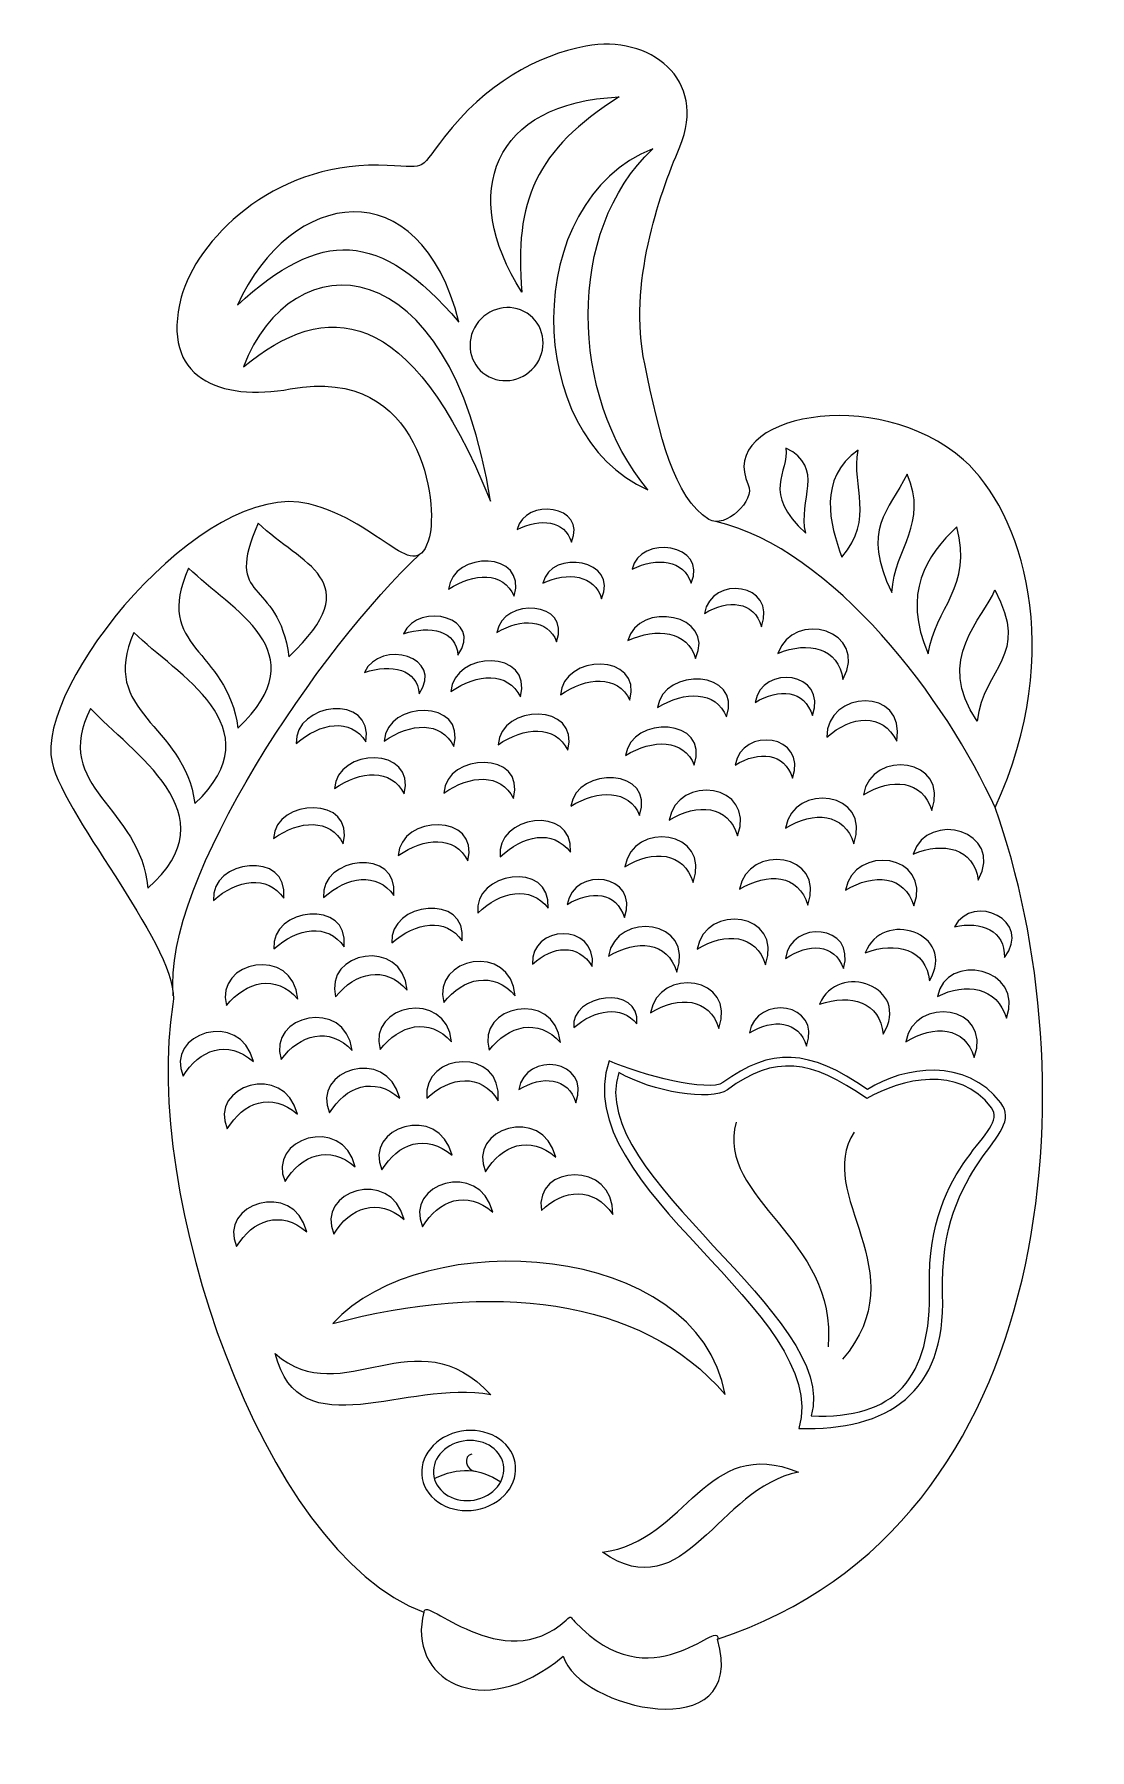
# Model space of a CAD drawing. Header units: millimetres. Extents: x -140 to 62, y -123 to 206.
import ezdxf

# ---------------------------------------------------------------- set-up
doc = ezdxf.new("R2010")
doc.units = ezdxf.units.MM
doc.header["$MEASUREMENT"] = 0
doc.layers.add('layer 1', color=7, linetype='Continuous')

msp = doc.modelspace()

# ---------------------------------------------------------------- linework, layer by layer
at = {"layer": 'layer 1', "color": 250, "lineweight": 9}
for points, knots in [([(-22.7841, 142.8984), (-19.9358, 129.2132), (-17.2045, 117.1948), (-10.483, 113.1041), (-10.483, 113.1041), (-7.3433, 111.1931), (-1.5208, 116.802), (-2.9359, 119.755), (-2.9359, 119.755), (-9.2541, 132.9403), (21.7757, 139.2084), (38.3179, 124.5043), (38.3179, 124.5043), (49.3336, 114.7125), (58.267, 88.1513), (44.34, 57.9117), (44.34, 57.9117), (62.4661, 7.148), (57.708, -79.5626), (-8.8439, -101.4146), (-8.8439, -101.4146), (-2.7345, -122.5849), (-35.6, -114.7073), (-38.3881, -104.6724), (-38.3881, -104.6724), (-54.3184, -117.943), (-68.4157, -108.6559), (-65.0907, -96.2533), (-65.0907, -96.2533), (-96.2724, -84.654), (-119.1182, -15.4037), (-113.179, 20.2604), (-113.179, 20.2604), (-111.4881, 30.4145), (-133.7986, 55.6238), (-136.3287, 66.5733), (-136.3287, 66.5733), (-139.7247, 81.2722), (-107.4151, 121.0923), (-87.1212, 116.0799), (-87.1212, 116.0799), (-72.9231, 112.573), (-66.6818, 99.8383), (-64.0163, 109.786), (-64.0163, 109.786), (-62.4725, 115.5481), (-64.9429, 142.7767), (-90.6936, 138.0925), (-90.6936, 138.0925), (-103.9947, 135.6729), (-115.7245, 140.1189), (-111.5576, 155.6694), (-111.5576, 155.6694), (-108.6619, 166.4771), (-94.296, 181.3017), (-73.8138, 180.9681), (-73.8138, 180.9681), (-64.0206, 180.8086), (-66.7471, 179.1007), (-61.1598, 186.3669), (-61.1598, 186.3669), (-53.456, 196.3859), (-43.3216, 202.0702), (-34.0334, 203.785), (-34.0334, 203.785), (-21.8193, 206.0401), (-10.6123, 197.4308), (-16.0696, 184.4689), (-16.0696, 184.4689), (-20.0948, 174.9095), (-25.9862, 158.2828), (-22.7841, 142.8984)], [0, 0, 0, 0, 0.05555556, 0.05555556, 0.05555556, 0.05555556, 0.11111111, 0.11111111, 0.11111111, 0.11111111, 0.16666667, 0.16666667, 0.16666667, 0.16666667, 0.22222222, 0.22222222, 0.22222222, 0.22222222, 0.27777778, 0.27777778, 0.27777778, 0.27777778, 0.33333333, 0.33333333, 0.33333333, 0.33333333, 0.38888889, 0.38888889, 0.38888889, 0.38888889, 0.44444444, 0.44444444, 0.44444444, 0.44444444, 0.5, 0.5, 0.5, 0.5, 0.55555556, 0.55555556, 0.55555556, 0.55555556, 0.61111111, 0.61111111, 0.61111111, 0.61111111, 0.66666667, 0.66666667, 0.66666667, 0.66666667, 0.72222222, 0.72222222, 0.72222222, 0.72222222, 0.77777778, 0.77777778, 0.77777778, 0.77777778, 0.83333333, 0.83333333, 0.83333333, 0.83333333, 0.88888889, 0.88888889, 0.88888889, 0.88888889, 0.94444444, 0.94444444, 0.94444444, 0.94444444, 1, 1, 1, 1]), ([(-45.3033, 152.6025), (-42.1109, 150.5299), (-41.2896, 146.2028), (-43.469, 142.9394), (-43.469, 142.9394), (-45.6481, 139.6764), (-50.0042, 138.7106), (-53.1965, 140.7832), (-53.1965, 140.7832), (-56.3888, 142.8557), (-57.2102, 147.1828), (-55.0311, 150.4458), (-55.0311, 150.4458), (-52.8517, 153.7092), (-48.4956, 154.675), (-45.3033, 152.6025)], [0, 0, 0, 0, 0.25, 0.25, 0.25, 0.25, 0.5, 0.5, 0.5, 0.5, 0.75, 0.75, 0.75, 0.75, 1, 1, 1, 1])]:
    msp.add_open_spline(points, degree=3, knots=knots, dxfattribs=at)
at = {"layer": 'layer 1', "color": 22, "lineweight": 9}
for points, knots in [([(-46.3293, 156.6198), (-47.8017, 174.0817), (-43.6662, 183.9264), (-27.6983, 194.0368), (-27.6983, 194.0368), (-51.8519, 193.0277), (-58.4356, 175.7218), (-46.3293, 156.6198)], [0, 0, 0, 0, 0.5, 0.5, 0.5, 0.5, 1, 1, 1, 1]), ([(-22.1913, 118.7804), (-46.2023, 129.2826), (-46.6273, 174.1284), (-21.24, 184.099), (-21.24, 184.099), (-38.0266, 168.4027), (-37.1674, 136.7546), (-22.1913, 118.7804)], [0, 0, 0, 0, 0.5, 0.5, 0.5, 0.5, 1, 1, 1, 1]), ([(-58.3661, 150.906), (-73.6677, 168.7205), (-84.8232, 168.8426), (-100.7948, 154.1698), (-100.7948, 154.1698), (-90.7468, 176.4634), (-65.8884, 180.5808), (-58.3661, 150.906)], [0, 0, 0, 0, 0.5, 0.5, 0.5, 0.5, 1, 1, 1, 1]), ([(-52.3232, 116.5861), (-67.7234, 154.8046), (-83.9942, 155.2932), (-99.659, 142.3052), (-99.659, 142.3052), (-90.5683, 166.4623), (-60.0743, 166.1749), (-52.3232, 116.5861)], [0, 0, 0, 0, 0.5, 0.5, 0.5, 0.5, 1, 1, 1, 1]), ([(4.2727, 126.7815), (11.9412, 123.0241), (6.5384, 116.7303), (8.0579, 110.4979), (8.0579, 110.4979), (-0.5686, 118.2096), (4.8751, 122.1702), (4.2727, 126.7815)], [0, 0, 0, 0, 0.5, 0.5, 0.5, 0.5, 1, 1, 1, 1]), ([(18.0811, 126.3993), (16.7896, 119.0914), (21.3912, 113.4553), (14.988, 105.8656), (14.988, 105.8656), (12.628, 112.2691), (10.3834, 120.8444), (18.0811, 126.3993)], [0, 0, 0, 0, 0.5, 0.5, 0.5, 0.5, 1, 1, 1, 1]), ([(27.511, 121.7692), (31.5819, 112.1352), (25.2303, 107.9475), (24.5422, 99.1142), (24.5422, 99.1142), (18.6164, 111.3312), (23.949, 114.6435), (27.511, 121.7692)], [0, 0, 0, 0, 0.5, 0.5, 0.5, 0.5, 1, 1, 1, 1]), ([(-36.8265, 108.7745), (-38.1102, 112.9913), (-42.7867, 113.3848), (-47.1889, 111.1652), (-47.1889, 111.1652), (-45.7789, 117.4169), (-33.721, 115.8241), (-36.8265, 108.7745)], [0, 0, 0, 0, 0.5, 0.5, 0.5, 0.5, 1, 1, 1, 1]), ([(-90.9568, 86.8091), (-93.0213, 102.2633), (-103.7543, 96.8995), (-96.8081, 112.3854), (-96.8081, 112.3854), (-88.7733, 104.4157), (-75.2976, 101.5367), (-90.9568, 86.8091)], [0, 0, 0, 0, 0.5, 0.5, 0.5, 0.5, 1, 1, 1, 1]), ([(-13.8615, 100.8651), (-15.3171, 105.4225), (-20.4234, 105.9078), (-25.196, 103.5758), (-25.196, 103.5758), (-23.7401, 110.2887), (-10.5667, 108.4149), (-13.8615, 100.8651)], [0, 0, 0, 0, 0.5, 0.5, 0.5, 0.5, 1, 1, 1, 1]), ([(37.0227, 111.6577), (40.1416, 100.1614), (32.8515, 96.2141), (31.5363, 87.3704), (31.5363, 87.3704), (26.4496, 98.9789), (31.2137, 106.292), (37.0227, 111.6577)], [0, 0, 0, 0, 0.5, 0.5, 0.5, 0.5, 1, 1, 1, 1]), ([(-47.7715, 98.417), (-49.9063, 103.1441), (-55.4891, 102.9358), (-60.3646, 99.7239), (-60.3646, 99.7239), (-59.6152, 107.2041), (-45.136, 107.0681), (-47.7715, 98.417)], [0, 0, 0, 0, 0.5, 0.5, 0.5, 0.5, 1, 1, 1, 1]), ([(-31.0535, 97.91), (-32.3872, 102.5044), (-37.4787, 103.1249), (-42.3118, 100.9203), (-42.3118, 100.9203), (-40.6775, 107.5922), (-27.5587, 105.3698), (-31.0535, 97.91)], [0, 0, 0, 0, 0.5, 0.5, 0.5, 0.5, 1, 1, 1, 1]), ([(-100.7163, 73.1262), (-102.7808, 88.5804), (-117.1036, 88.2805), (-110.1574, 103.7665), (-110.1574, 103.7665), (-102.1226, 95.7968), (-85.0571, 87.8538), (-100.7163, 73.1262)], [0, 0, 0, 0, 0.5, 0.5, 0.5, 0.5, 1, 1, 1, 1]), ([(-0.3894, 92.5517), (-1.8812, 97.5081), (-6.8033, 97.8389), (-11.348, 95.0832), (-11.348, 95.0832), (-10.082, 102.5269), (2.6289, 100.9894), (-0.3894, 92.5517)], [0, 0, 0, 0, 0.5, 0.5, 0.5, 0.5, 1, 1, 1, 1]), ([(40.8814, 74.4346), (42.2265, 85.0068), (51.1028, 86.7432), (44.3047, 99.5939), (44.3047, 99.5939), (42.1667, 94.2056), (32.6793, 86.3686), (40.8814, 74.4346)], [0, 0, 0, 0, 0.5, 0.5, 0.5, 0.5, 1, 1, 1, 1]), ([(-58.5586, 87.102), (-58.8892, 91.7902), (-63.781, 92.9053), (-69.0238, 91.1927), (-69.0238, 91.1927), (-65.9797, 97.6504), (-53.5093, 94.1586), (-58.5586, 87.102)], [0, 0, 0, 0, 0.5, 0.5, 0.5, 0.5, 1, 1, 1, 1]), ([(-39.6796, 89.6834), (-41.328, 94.1199), (-46.4393, 94.1871), (-51.096, 91.4654), (-51.096, 91.4654), (-49.9353, 98.2947), (-36.7221, 97.4998), (-39.6796, 89.6834)], [0, 0, 0, 0, 0.5, 0.5, 0.5, 0.5, 1, 1, 1, 1]), ([(-13.06, 86.4733), (-14.5671, 91.7471), (-20.4216, 92.4381), (-25.9956, 89.8838), (-25.9956, 89.8838), (-24.0755, 97.5578), (-8.9944, 95.0608), (-13.06, 86.4733)], [0, 0, 0, 0, 0.5, 0.5, 0.5, 0.5, 1, 1, 1, 1]), ([(15.1906, 82.4334), (14.3483, 88.5589), (8.5996, 89.857), (2.7245, 87.4423), (2.7245, 87.4423), (5.5983, 95.9952), (20.3171, 91.8365), (15.1906, 82.4334)], [0, 0, 0, 0, 0.5, 0.5, 0.5, 0.5, 1, 1, 1, 1]), ([(-108.9626, 58.6728), (-111.0271, 74.127), (-127.5805, 75.9467), (-120.6344, 91.4326), (-120.6344, 91.4326), (-112.5996, 83.4629), (-93.3034, 73.4004), (-108.9626, 58.6728)], [0, 0, 0, 0, 0.5, 0.5, 0.5, 0.5, 1, 1, 1, 1]), ([(-66.0129, 79.7104), (-66.3436, 84.3986), (-71.2353, 85.5137), (-76.4781, 83.8012), (-76.4781, 83.8012), (-73.434, 90.2589), (-60.9636, 86.767), (-66.0129, 79.7104)], [0, 0, 0, 0, 0.5, 0.5, 0.5, 0.5, 1, 1, 1, 1]), ([(-46.5688, 79.1059), (-49.0134, 84.0178), (-54.8962, 83.6339), (-59.9107, 80.1098), (-59.9107, 80.1098), (-59.4235, 88.0044), (-44.1387, 88.2883), (-46.5688, 79.1059)], [0, 0, 0, 0, 0.5, 0.5, 0.5, 0.5, 1, 1, 1, 1]), ([(-25.6032, 78.4675), (-28.0478, 83.3794), (-33.9306, 82.9955), (-38.9451, 79.4715), (-38.9451, 79.4715), (-38.4579, 87.366), (-23.1731, 87.6499), (-25.6032, 78.4675)], [0, 0, 0, 0, 0.5, 0.5, 0.5, 0.5, 1, 1, 1, 1]), ([(9.3388, 75.5205), (7.847, 80.4768), (2.9249, 80.8076), (-1.6198, 78.0519), (-1.6198, 78.0519), (-0.3538, 85.4956), (12.3571, 83.9581), (9.3388, 75.5205)], [0, 0, 0, 0, 0.5, 0.5, 0.5, 0.5, 1, 1, 1, 1]), ([(-7.1394, 75.2647), (-9.1667, 80.3249), (-15.0497, 80.2927), (-20.3276, 77.0671), (-20.3276, 77.0671), (-19.1933, 84.9357), (-3.9666, 84.3055), (-7.1394, 75.2647)], [0, 0, 0, 0, 0.5, 0.5, 0.5, 0.5, 1, 1, 1, 1]), ([(-76.1938, 70.5238), (-79.1292, 75.1592), (-84.9416, 74.174), (-89.5683, 70.1542), (-89.5683, 70.1542), (-89.8933, 78.0571), (-74.7182, 79.907), (-76.1938, 70.5238)], [0, 0, 0, 0, 0.5, 0.5, 0.5, 0.5, 1, 1, 1, 1]), ([(25.4968, 70.641), (22.7219, 76.1696), (16.8604, 75.5521), (12.0777, 71.379), (12.0777, 71.379), (12.0374, 80.3994), (27.3147, 81.1899), (25.4968, 70.641)], [0, 0, 0, 0, 0.5, 0.5, 0.5, 0.5, 1, 1, 1, 1]), ([(-118.0072, 42.4903), (-119.2144, 58.0352), (-136.7184, 61.6997), (-128.9363, 76.896), (-128.9363, 76.896), (-121.3615, 68.5851), (-101.5762, 56.5601), (-118.0072, 42.4903)], [0, 0, 0, 0, 0.5, 0.5, 0.5, 0.5, 1, 1, 1, 1]), ([(-59.3479, 69.6165), (-61.7925, 74.5284), (-67.6753, 74.1445), (-72.6898, 70.6204), (-72.6898, 70.6204), (-72.2026, 78.5149), (-56.9178, 78.7988), (-59.3479, 69.6165)], [0, 0, 0, 0, 0.5, 0.5, 0.5, 0.5, 1, 1, 1, 1]), ([(-37.5409, 68.9014), (-39.9855, 73.8133), (-45.8683, 73.4294), (-50.8829, 69.9053), (-50.8829, 69.9053), (-50.3957, 77.7998), (-35.1109, 78.0838), (-37.5409, 68.9014)], [0, 0, 0, 0, 0.5, 0.5, 0.5, 0.5, 1, 1, 1, 1]), ([(-13.294, 66.0522), (-15.3213, 71.1123), (-21.2044, 71.0801), (-26.4822, 67.8545), (-26.4822, 67.8545), (-25.3479, 75.7231), (-10.1212, 75.093), (-13.294, 66.0522)], [0, 0, 0, 0, 0.5, 0.5, 0.5, 0.5, 1, 1, 1, 1]), ([(5.5029, 63.5261), (4.0111, 68.4824), (-0.911, 68.8132), (-5.4557, 66.0576), (-5.4557, 66.0576), (-4.1897, 73.5013), (8.5212, 71.9638), (5.5029, 63.5261)], [0, 0, 0, 0, 0.5, 0.5, 0.5, 0.5, 1, 1, 1, 1]), ([(-68.8981, 60.5201), (-71.3426, 65.432), (-77.2254, 65.0481), (-82.24, 61.524), (-82.24, 61.524), (-81.7528, 69.4185), (-66.468, 69.7025), (-68.8981, 60.5201)], [0, 0, 0, 0, 0.5, 0.5, 0.5, 0.5, 1, 1, 1, 1]), ([(32.1993, 57.3396), (30.417, 63.2612), (24.5361, 63.6564), (19.1063, 60.3641), (19.1063, 60.3641), (20.6189, 69.2575), (35.8054, 67.4206), (32.1993, 57.3396)], [0, 0, 0, 0, 0.5, 0.5, 0.5, 0.5, 1, 1, 1, 1]), ([(-47.9185, 59.6596), (-50.3631, 64.5715), (-56.2458, 64.1876), (-61.2604, 60.6635), (-61.2604, 60.6635), (-60.7732, 68.558), (-45.4884, 68.8419), (-47.9185, 59.6596)], [0, 0, 0, 0, 0.5, 0.5, 0.5, 0.5, 1, 1, 1, 1]), ([(-23.7609, 56.3599), (-25.7882, 61.4201), (-31.6712, 61.3879), (-36.9491, 58.1623), (-36.9491, 58.1623), (-35.8148, 66.0309), (-20.5881, 65.4007), (-23.7609, 56.3599)], [0, 0, 0, 0, 0.5, 0.5, 0.5, 0.5, 1, 1, 1, 1]), ([(-4.9872, 52.4821), (-6.7695, 58.4038), (-12.6504, 58.799), (-18.0802, 55.5067), (-18.0802, 55.5067), (-16.5676, 64.4001), (-1.3811, 62.5632), (-4.9872, 52.4821)], [0, 0, 0, 0, 0.5, 0.5, 0.5, 0.5, 1, 1, 1, 1]), ([(17.2763, 50.9635), (15.494, 56.8851), (9.6132, 57.2803), (4.1834, 53.988), (4.1834, 53.988), (5.6959, 62.8814), (20.8825, 61.0445), (17.2763, 50.9635)], [0, 0, 0, 0, 0.5, 0.5, 0.5, 0.5, 1, 1, 1, 1]), ([(-80.575, 50.9704), (-83.0196, 55.8824), (-88.9024, 55.4984), (-93.917, 51.9744), (-93.917, 51.9744), (-93.4298, 59.8689), (-78.145, 60.1528), (-80.575, 50.9704)], [0, 0, 0, 0, 0.5, 0.5, 0.5, 0.5, 1, 1, 1, 1]), ([(-56.6888, 47.6988), (-59.1334, 52.6108), (-65.0162, 52.2269), (-70.0308, 48.7028), (-70.0308, 48.7028), (-69.5435, 56.5973), (-54.2588, 56.8812), (-56.6888, 47.6988)], [0, 0, 0, 0, 0.5, 0.5, 0.5, 0.5, 1, 1, 1, 1]), ([(-37.0056, 49.3809), (-40.4055, 53.8363), (-46.1684, 52.6132), (-50.4473, 48.4418), (-50.4473, 48.4418), (-51.5282, 56.2386), (-36.4134, 58.718), (-37.0056, 49.3809)], [0, 0, 0, 0, 0.5, 0.5, 0.5, 0.5, 1, 1, 1, 1]), ([(41.1137, 44.0226), (40.2559, 50.1459), (34.504, 51.4296), (28.635, 49.0003), (28.635, 49.0003), (31.4873, 57.5603), (46.2164, 53.4385), (41.1137, 44.0226)], [0, 0, 0, 0, 0.5, 0.5, 0.5, 0.5, 1, 1, 1, 1]), ([(-13.5158, 43.5391), (-15.2981, 49.4607), (-21.1789, 49.8559), (-26.6088, 46.5636), (-26.6088, 46.5636), (-25.0962, 55.4571), (-9.9096, 53.6201), (-13.5158, 43.5391)], [0, 0, 0, 0, 0.5, 0.5, 0.5, 0.5, 1, 1, 1, 1]), ([(-91.9383, 40.5152), (-95.0747, 45.1144), (-100.8889, 44.1279), (-105.391, 40.1296), (-105.391, 40.1296), (-106.0262, 47.9773), (-90.8182, 49.8355), (-91.9383, 40.5152)], [0, 0, 0, 0, 0.5, 0.5, 0.5, 0.5, 1, 1, 1, 1]), ([(-70.8626, 41.0719), (-73.999, 45.6711), (-79.8132, 44.6847), (-84.3152, 40.6863), (-84.3152, 40.6863), (-84.9504, 48.534), (-69.7425, 50.3922), (-70.8626, 41.0719)], [0, 0, 0, 0, 0.5, 0.5, 0.5, 0.5, 1, 1, 1, 1]), ([(8.4728, 39.2175), (6.6905, 45.1391), (0.8096, 45.5343), (-4.6202, 42.242), (-4.6202, 42.242), (-3.1077, 51.1355), (12.0789, 49.2985), (8.4728, 39.2175)], [0, 0, 0, 0, 0.5, 0.5, 0.5, 0.5, 1, 1, 1, 1]), ([(28.7906, 39.0492), (27.0083, 44.9709), (21.1275, 45.3661), (15.6977, 42.0738), (15.6977, 42.0738), (17.2102, 50.9672), (32.3968, 49.1303), (28.7906, 39.0492)], [0, 0, 0, 0, 0.5, 0.5, 0.5, 0.5, 1, 1, 1, 1]), ([(-41.2805, 38.6281), (-44.6803, 43.0835), (-50.4433, 41.8604), (-54.7221, 37.689), (-54.7221, 37.689), (-55.803, 45.4859), (-40.6882, 47.9652), (-41.2805, 38.6281)], [0, 0, 0, 0, 0.5, 0.5, 0.5, 0.5, 1, 1, 1, 1]), ([(-26.6775, 36.8132), (-28.1693, 41.7695), (-33.0914, 42.1003), (-37.6361, 39.3447), (-37.6361, 39.3447), (-36.3701, 46.7884), (-23.6592, 45.2509), (-26.6775, 36.8132)], [0, 0, 0, 0, 0.5, 0.5, 0.5, 0.5, 1, 1, 1, 1]), ([(-80.3782, 31.2445), (-83.5146, 35.8436), (-89.3288, 34.8572), (-93.8309, 30.8588), (-93.8309, 30.8588), (-94.4661, 38.7065), (-79.2581, 40.5647), (-80.3782, 31.2445)], [0, 0, 0, 0, 0.5, 0.5, 0.5, 0.5, 1, 1, 1, 1]), ([(-57.7558, 32.3494), (-60.8921, 36.9486), (-66.7063, 35.9622), (-71.2084, 31.9638), (-71.2084, 31.9638), (-71.8436, 39.8115), (-56.6357, 41.6697), (-57.7558, 32.3494)], [0, 0, 0, 0, 0.5, 0.5, 0.5, 0.5, 1, 1, 1, 1]), ([(0.3639, 27.7587), (-1.4184, 33.6803), (-7.2992, 34.0756), (-12.729, 30.7832), (-12.729, 30.7832), (-11.2165, 39.6767), (3.9701, 37.8398), (0.3639, 27.7587)], [0, 0, 0, 0, 0.5, 0.5, 0.5, 0.5, 1, 1, 1, 1]), ([(46.1175, 29.1729), (46.2833, 34.3451), (41.7222, 36.2202), (36.5349, 35.0494), (36.5349, 35.0494), (40.1084, 41.7049), (51.6692, 36.215), (46.1175, 29.1729)], [0, 0, 0, 0, 0.5, 0.5, 0.5, 0.5, 1, 1, 1, 1]), ([(-16.6493, 26.3874), (-18.4317, 32.309), (-24.3125, 32.7042), (-29.7423, 29.4119), (-29.7423, 29.4119), (-28.2298, 38.3054), (-13.0432, 36.4684), (-16.6493, 26.3874)], [0, 0, 0, 0, 0.5, 0.5, 0.5, 0.5, 1, 1, 1, 1]), ([(15.29, 27.0503), (13.5338, 31.9196), (8.6009, 31.9865), (4.211, 28.9916), (4.211, 28.9916), (5.0748, 36.4922), (17.85, 35.6373), (15.29, 27.0503)], [0, 0, 0, 0, 0.5, 0.5, 0.5, 0.5, 1, 1, 1, 1]), ([(31.7764, 24.683), (31.1296, 30.8321), (25.4252, 32.3117), (19.4761, 30.0846), (19.4761, 30.0846), (22.6209, 38.542), (37.1998, 33.9189), (31.7764, 24.683)], [0, 0, 0, 0, 0.5, 0.5, 0.5, 0.5, 1, 1, 1, 1]), ([(-68.3106, 22.9086), (-72.5145, 27.7907), (-78.2517, 26.3373), (-81.9951, 21.6403), (-81.9951, 21.6403), (-84.3413, 30.2661), (-69.1786, 33.2704), (-68.3106, 22.9086)], [0, 0, 0, 0, 0.5, 0.5, 0.5, 0.5, 1, 1, 1, 1]), ([(-32.826, 27.4276), (-35.52, 31.9631), (-40.4562, 31.4013), (-44.2587, 27.9161), (-44.2587, 27.9161), (-44.8463, 35.3565), (-31.9305, 36.1454), (-32.826, 27.4276)], [0, 0, 0, 0, 0.5, 0.5, 0.5, 0.5, 1, 1, 1, 1]), ([(-89.2409, 21.222), (-93.4448, 26.1041), (-99.182, 24.6507), (-102.9254, 19.9537), (-102.9254, 19.9537), (-105.2716, 28.5795), (-90.109, 31.5838), (-89.2409, 21.222)], [0, 0, 0, 0, 0.5, 0.5, 0.5, 0.5, 1, 1, 1, 1]), ([(-47.5826, 21.8391), (-51.7865, 26.7212), (-57.5237, 25.2678), (-61.2671, 20.5708), (-61.2671, 20.5708), (-63.6133, 29.1966), (-48.4507, 32.2009), (-47.5826, 21.8391)], [0, 0, 0, 0, 0.5, 0.5, 0.5, 0.5, 1, 1, 1, 1]), ([(46.5069, 17.5307), (44.7133, 23.5551), (38.7749, 24.4782), (33.2879, 21.7095), (33.2879, 21.7095), (34.8249, 30.3783), (50.1595, 27.1861), (46.5069, 17.5307)], [0, 0, 0, 0, 0.5, 0.5, 0.5, 0.5, 1, 1, 1, 1]), ([(-8.5844, 15.569), (-10.3667, 21.4906), (-16.2476, 21.8859), (-21.6774, 18.5935), (-21.6774, 18.5935), (-20.1649, 27.487), (-4.9783, 25.65), (-8.5844, 15.569)], [0, 0, 0, 0, 0.5, 0.5, 0.5, 0.5, 1, 1, 1, 1]), ([(22.8689, 14.4939), (22.3914, 20.6583), (16.7299, 22.2935), (10.7218, 20.23), (10.7218, 20.23), (14.098, 28.5982), (28.5442, 23.5778), (22.8689, 14.4939)], [0, 0, 0, 0, 0.5, 0.5, 0.5, 0.5, 1, 1, 1, 1]), ([(-59.7801, 13.0133), (-64.0846, 17.8298), (-69.7957, 16.2938), (-73.4467, 11.546), (-73.4467, 11.546), (-75.9677, 20.1303), (-60.8571, 23.3537), (-59.7801, 13.0133)], [0, 0, 0, 0, 0.5, 0.5, 0.5, 0.5, 1, 1, 1, 1]), ([(-38.9218, 12.9184), (-43.2541, 17.7163), (-48.9578, 16.1573), (-52.5827, 11.3956), (-52.5827, 11.3956), (-55.1525, 19.9677), (-40.0571, 23.2522), (-38.9218, 12.9184)], [0, 0, 0, 0, 0.5, 0.5, 0.5, 0.5, 1, 1, 1, 1]), ([(-24.2827, 16.486), (-27.2088, 20.1476), (-32.4124, 19.1667), (-36.3667, 15.7657), (-36.3667, 15.7657), (-37.1197, 22.1556), (-23.4921, 24.1315), (-24.2827, 16.486)], [0, 0, 0, 0, 0.5, 0.5, 0.5, 0.5, 1, 1, 1, 1]), ([(-78.8009, 11.3506), (-83.2288, 16.0834), (-88.9052, 14.445), (-92.4395, 9.636), (-92.4395, 9.636), (-95.1774, 18.1648), (-80.1377, 21.6599), (-78.8009, 11.3506)], [0, 0, 0, 0, 0.5, 0.5, 0.5, 0.5, 1, 1, 1, 1]), ([(8.2299, 12.1983), (6.7381, 17.1546), (1.816, 17.4854), (-2.7287, 14.7298), (-2.7287, 14.7298), (-1.4627, 22.1735), (11.2482, 20.636), (8.2299, 12.1983)], [0, 0, 0, 0, 0.5, 0.5, 0.5, 0.5, 1, 1, 1, 1]), ([(40.3567, 10.0301), (38.5744, 15.9518), (32.6936, 16.347), (27.2638, 13.0547), (27.2638, 13.0547), (28.7763, 21.9481), (43.9629, 20.1112), (40.3567, 10.0301)], [0, 0, 0, 0, 0.5, 0.5, 0.5, 0.5, 1, 1, 1, 1]), ([(-97.7616, 9.2486), (-102.7163, 13.5813), (-108.2057, 11.4951), (-111.1996, 6.4393), (-111.1996, 6.4393), (-114.89, 14.6734), (-100.2512, 19.362), (-97.7616, 9.2486)], [0, 0, 0, 0, 0.5, 0.5, 0.5, 0.5, 1, 1, 1, 1]), ([(-69.7044, 2.21), (-74.659, 6.5427), (-80.1484, 4.4566), (-83.1423, -0.5992), (-83.1423, -0.5992), (-86.8327, 7.6349), (-72.1939, 12.3235), (-69.7044, 2.21)], [0, 0, 0, 0, 0.5, 0.5, 0.5, 0.5, 1, 1, 1, 1]), ([(-50.8664, 1.7508), (-54.1509, 7.1393), (-60.0426, 6.4172), (-64.5378, 2.2157), (-64.5378, 2.2157), (-65.3462, 11.0951), (-49.9204, 12.171), (-50.8664, 1.7508)], [0, 0, 0, 0, 0.5, 0.5, 0.5, 0.5, 1, 1, 1, 1]), ([(-35.9677, 1.3357), (-37.4595, 6.292), (-42.3816, 6.6228), (-46.9263, 3.8672), (-46.9263, 3.8672), (-45.6603, 11.3108), (-32.9494, 9.7733), (-35.9677, 1.3357)], [0, 0, 0, 0, 0.5, 0.5, 0.5, 0.5, 1, 1, 1, 1]), ([(45.4208, 1.3466), (50.458, -5.311), (33.4562, -9.3788), (34.2969, -35.4014), (34.2969, -35.4014), (34.9073, -54.2951), (23.8394, -61.5066), (6.7303, -61.0555), (6.7303, -61.0555), (13.1389, -38.8349), (-37.9605, -14.8075), (-29.6218, 9.3651), (-29.6218, 9.3651), (-23.6188, 6.6894), (-10.3622, 3.337), (-7.8117, 5.2104), (-7.8117, 5.2104), (1.4018, 11.9773), (8.5898, 11.7442), (19.9257, 3.8766), (19.9257, 3.8766), (26.8919, 8.4239), (38.8672, 10.0079), (45.4208, 1.3466)], [0, 0, 0, 0, 0.16666667, 0.16666667, 0.16666667, 0.16666667, 0.33333333, 0.33333333, 0.33333333, 0.33333333, 0.5, 0.5, 0.5, 0.5, 0.66666667, 0.66666667, 0.66666667, 0.66666667, 0.83333333, 0.83333333, 0.83333333, 0.83333333, 1, 1, 1, 1]), ([(43.6426, 0.4073), (47.3188, -4.4916), (31.2387, -9.5275), (31.7881, -33.767), (31.7881, -33.767), (32.1948, -51.7222), (25.1412, -59.2769), (9.0852, -58.6366), (9.0852, -58.6366), (14.8936, -39.5949), (-34.3929, -12.6439), (-27.7273, 7.1361), (-27.7273, 7.1361), (-21.3443, 3.4759), (-10.1106, 1.5232), (-6.9433, 3.8519), (-6.9433, 3.8519), (2.138, 10.5288), (9.003, 9.7508), (19.7578, 2.1506), (19.7578, 2.1506), (26.3562, 5.9515), (37.4015, 8.7252), (43.6426, 0.4073)], [0, 0, 0, 0, 0.16666667, 0.16666667, 0.16666667, 0.16666667, 0.33333333, 0.33333333, 0.33333333, 0.33333333, 0.5, 0.5, 0.5, 0.5, 0.66666667, 0.66666667, 0.66666667, 0.66666667, 0.83333333, 0.83333333, 0.83333333, 0.83333333, 1, 1, 1, 1]), ([(-89.3101, -0.8316), (-94.2648, 3.5011), (-99.7542, 1.415), (-102.7481, -3.6409), (-102.7481, -3.6409), (-106.4385, 4.5932), (-91.7997, 9.2819), (-89.3101, -0.8316)], [0, 0, 0, 0, 0.5, 0.5, 0.5, 0.5, 1, 1, 1, 1]), ([(-59.6821, -8.7167), (-64.6368, -4.384), (-70.1262, -6.4701), (-73.1201, -11.5259), (-73.1201, -11.5259), (-76.8105, -3.2919), (-62.1717, 1.3968), (-59.6821, -8.7167)], [0, 0, 0, 0, 0.5, 0.5, 0.5, 0.5, 1, 1, 1, 1]), ([(-39.8244, -9.0426), (-44.7791, -4.7099), (-50.2684, -6.796), (-53.2624, -11.8518), (-53.2624, -11.8518), (-56.9527, -3.6177), (-42.3139, 1.0709), (-39.8244, -9.0426)], [0, 0, 0, 0, 0.5, 0.5, 0.5, 0.5, 1, 1, 1, 1]), ([(-78.2246, -10.9305), (-83.1792, -6.5979), (-88.6686, -8.684), (-91.6626, -13.7398), (-91.6626, -13.7398), (-95.3529, -5.5057), (-80.7141, -0.8171), (-78.2246, -10.9305)], [0, 0, 0, 0, 0.5, 0.5, 0.5, 0.5, 1, 1, 1, 1]), ([(-51.8923, -19.5819), (-56.847, -15.2493), (-62.3364, -17.3354), (-65.3303, -22.3912), (-65.3303, -22.3912), (-69.0207, -14.1571), (-54.3819, -9.4685), (-51.8923, -19.5819)], [0, 0, 0, 0, 0.5, 0.5, 0.5, 0.5, 1, 1, 1, 1]), ([(-28.8754, -20.0738), (-32.5318, -14.606), (-38.376, -15.1982), (-42.5837, -19.3048), (-42.5837, -19.3048), (-44.0032, -10.3971), (-28.646, -9.6624), (-28.8754, -20.0738)], [0, 0, 0, 0, 0.5, 0.5, 0.5, 0.5, 1, 1, 1, 1]), ([(-68.8837, -20.996), (-73.8383, -16.6634), (-79.3277, -18.7495), (-82.3216, -23.8053), (-82.3216, -23.8053), (-86.012, -15.5712), (-71.3732, -10.8826), (-68.8837, -20.996)], [0, 0, 0, 0, 0.5, 0.5, 0.5, 0.5, 1, 1, 1, 1]), ([(-87.5228, -23.3945), (-92.4774, -19.0618), (-97.9668, -21.1479), (-100.9607, -26.2037), (-100.9607, -26.2037), (-104.6511, -17.9696), (-90.0123, -13.281), (-87.5228, -23.3945)], [0, 0, 0, 0, 0.5, 0.5, 0.5, 0.5, 1, 1, 1, 1]), ([(-7.3675, -54.5681), (-23.5094, -35.5343), (-52.6013, -32.9911), (-82.531, -40.918), (-82.531, -40.918), (-65.2886, -21.9546), (-12.6673, -25.0127), (-7.3675, -54.5681)], [0, 0, 0, 0, 0.5, 0.5, 0.5, 0.5, 1, 1, 1, 1]), ([(-52.2605, -54.5965), (-66.5654, -38.9738), (-80.6003, -58.056), (-93.5811, -46.7104), (-93.5811, -46.7104), (-88.9102, -65.1747), (-68.447, -51.5502), (-52.2605, -54.5965)], [0, 0, 0, 0, 0.5, 0.5, 0.5, 0.5, 1, 1, 1, 1]), ([(-59.6669, -62.0348), (-55.0085, -60.379), (-49.8188, -62.203), (-48.0777, -66.1075), (-48.0777, -66.1075), (-46.3367, -70.012), (-48.7022, -74.5214), (-53.3606, -76.1773), (-53.3606, -76.1773), (-58.0186, -77.833), (-63.2083, -76.009), (-64.9494, -72.1045), (-64.9494, -72.1045), (-66.6905, -68.2), (-64.3249, -63.6905), (-59.6669, -62.0348)], [0, 0, 0, 0, 0.25, 0.25, 0.25, 0.25, 0.5, 0.5, 0.5, 0.5, 0.75, 0.75, 0.75, 0.75, 1, 1, 1, 1]), ([(6.6906, -69.4293), (-11.2361, -62.0646), (-14.4418, -82.5491), (-30.8726, -84.7597), (-30.8726, -84.7597), (-15.0222, -95.825), (-8.7719, -72.3516), (6.6906, -69.4293)], [0, 0, 0, 0, 0.5, 0.5, 0.5, 0.5, 1, 1, 1, 1]), ([(-58.8785, -63.8026), (-55.3847, -62.5608), (-51.4925, -63.9287), (-50.1868, -66.8571), (-50.1868, -66.8571), (-48.881, -69.7855), (-50.6551, -73.1676), (-54.1488, -74.4095), (-54.1488, -74.4095), (-57.6423, -75.6512), (-61.5345, -74.2833), (-62.8403, -71.3549), (-62.8403, -71.3549), (-64.1461, -68.4265), (-62.3719, -65.0444), (-58.8785, -63.8026)], [0, 0, 0, 0, 0.25, 0.25, 0.25, 0.25, 0.5, 0.5, 0.5, 0.5, 0.75, 0.75, 0.75, 0.75, 1, 1, 1, 1]), ([(-65.0095, -96.1771), (-65.1905, -92.8553), (-49.9371, -108.837), (-37.8628, -97.7809), (-37.8628, -97.7809), (-36.8219, -96.8273), (-37.0705, -97.1135), (-36.1691, -98.0749), (-36.1691, -98.0749), (-21.4682, -113.7633), (-8.5467, -97.2441), (-8.7626, -101.3383)], [0, 0, 0, 0, 0.33333333, 0.33333333, 0.33333333, 0.33333333, 0.66666667, 0.66666667, 0.66666667, 0.66666667, 1, 1, 1, 1])]:
    msp.add_open_spline(points, degree=3, knots=knots, dxfattribs=at)
for points in [[(44.34, 57.9117), (35.1481, 78.3823), (13.2771, 107.4295), (-9.1343, 112.7173)], [(-113.0965, 21.8209), (-115.3522, 43.9119), (-84.5926, 89.0772), (-65.8475, 106.42)], [(-5.2805, -2.3421), (-9.2097, -17.2681), (14.2638, -24.4248), (12.3316, -45.4241)], [(17.3623, -4.2632), (9.4648, -16.2525), (29.5865, -31.0165), (15.1125, -47.7775)], [(-63.1006, -70.6254), (-58.5617, -68.3858), (-54.3178, -68.5997), (-50.3689, -71.2676)], [(-55.8896, -65.9618), (-57.599, -66.2519), (-57.1165, -69.0922), (-55.2084, -69.2511)]]:
    msp.add_open_spline(points, degree=3, dxfattribs=at)

doc.saveas('drawing.dxf')
